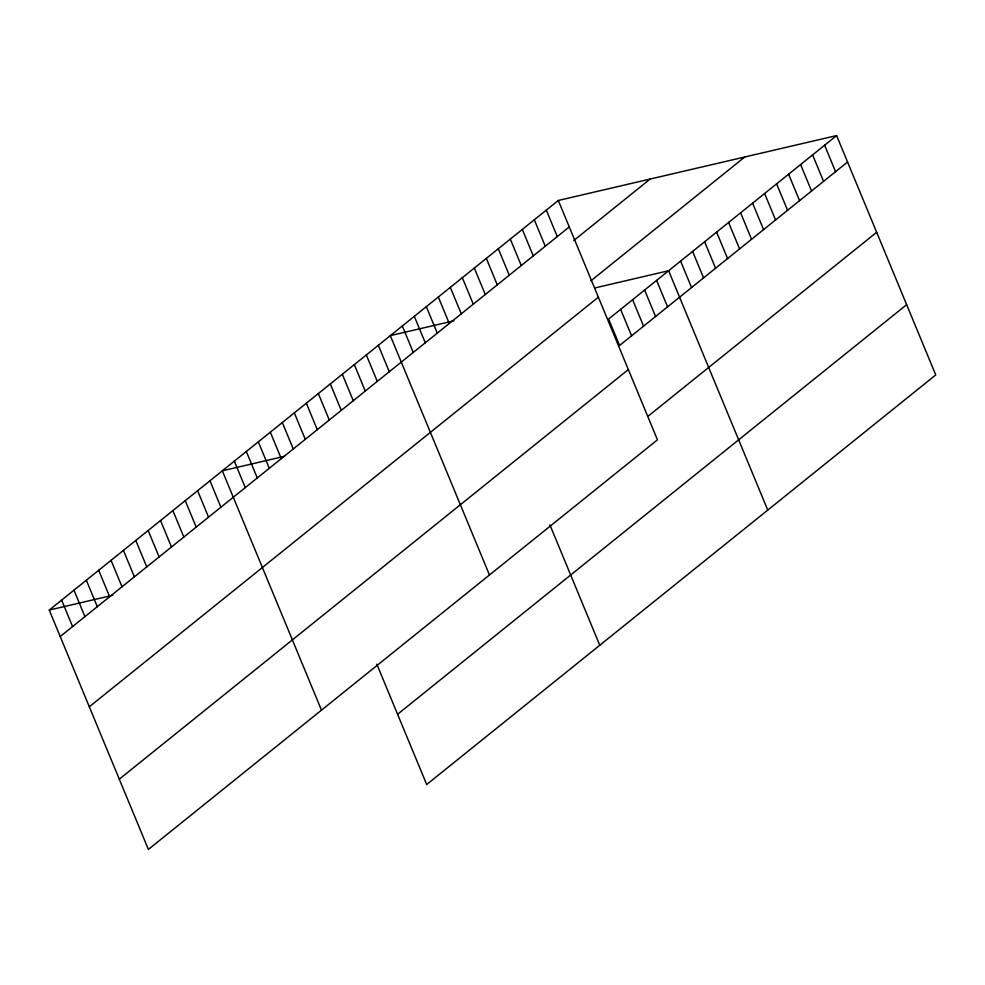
<?xml version="1.0" encoding="UTF-8"?>
<svg xmlns="http://www.w3.org/2000/svg" width="985" height="985" viewBox="0 0 985 985"><rect width="100%" height="100%" fill="white"/><g stroke="black" fill="none" stroke-linecap="round" stroke-linejoin="round"><path stroke-width="1.48" d="M558.31 200.472L657.451 439.827L148.39 849.427L49.25 610.072L558.31 200.472L836.61 135.573L935.75 374.928L426.69 784.528L376.824 664.161M60.208 636.519L569.268 226.932M573.787 240.5L650.149 179.061M590.963 280.75L744.771 156.997M89.315 706.787L598.375 297.187M836.61 135.573L608.619 319.017L619.577 345.464L847.568 162.032M119.296 779.172L628.356 369.572M648.684 415.732L876.662 232.288M397.583 714.273L906.643 304.673M453.9 320.815L390.319 335.639L489.471 574.994M595.149 287.879L668.618 270.74L767.758 510.095M284.493 456.314L222.327 470.805L321.479 710.16M49.25 610.072L112.832 595.248M824.605 145.226L835.563 171.685M812.613 154.891L823.571 181.338M800.608 164.544L811.566 190.992M788.603 174.197L799.561 200.644M776.611 183.85L787.569 210.298M764.606 193.503L775.564 219.963M752.614 203.156L763.572 229.616M740.609 212.809L751.567 239.269M728.617 222.475L739.575 248.922M716.612 232.128L727.57 258.575M704.62 241.781L715.566 268.228M692.615 251.434L703.573 277.881M680.61 261.087L691.568 287.546M656.613 280.393L667.571 306.852M644.621 290.058L655.579 316.505M632.616 299.711L643.574 326.158M620.624 309.364L631.582 335.811M546.318 210.125L557.276 236.585M534.313 219.79L545.271 246.238M522.321 229.443L533.267 255.891M510.316 239.096L521.274 265.544M498.312 248.749L509.27 275.197M486.319 258.402L497.277 284.862M474.314 268.055L485.273 294.515M462.322 277.708L473.28 304.168M549.913 524.894L599.766 645.261M450.317 287.374L461.275 313.821M438.325 297.027L449.271 323.474M426.32 306.68L437.278 333.127M414.316 316.333L425.274 342.78M402.323 325.986L413.281 352.445M378.326 345.292L389.284 371.751M366.321 354.957L377.28 381.404M354.329 364.61L365.287 391.057M342.324 374.263L353.283 400.71M330.32 383.916L341.278 410.363M318.327 393.569L329.286 420.029M306.323 403.222L317.281 429.682M294.33 412.875L305.288 439.335M282.326 422.54L293.284 448.988M270.333 432.193L281.291 458.641M258.329 441.846L269.287 468.294M246.324 451.499L257.282 477.947M234.331 461.152L245.29 487.612M209.965 480.754L220.923 507.213M197.603 490.702L208.561 517.162M185.242 500.651L196.2 527.098M172.88 510.599L183.838 537.047M160.518 520.548L171.476 546.995M148.156 530.496L159.114 556.944M135.795 540.445L146.753 566.892M123.433 550.381L134.391 576.841M111.059 560.33L122.017 586.789M98.697 570.278L109.655 596.738M86.335 580.227L97.293 606.686M73.974 590.175L84.932 616.635M61.612 600.124L72.57 626.583"/></g></svg>
